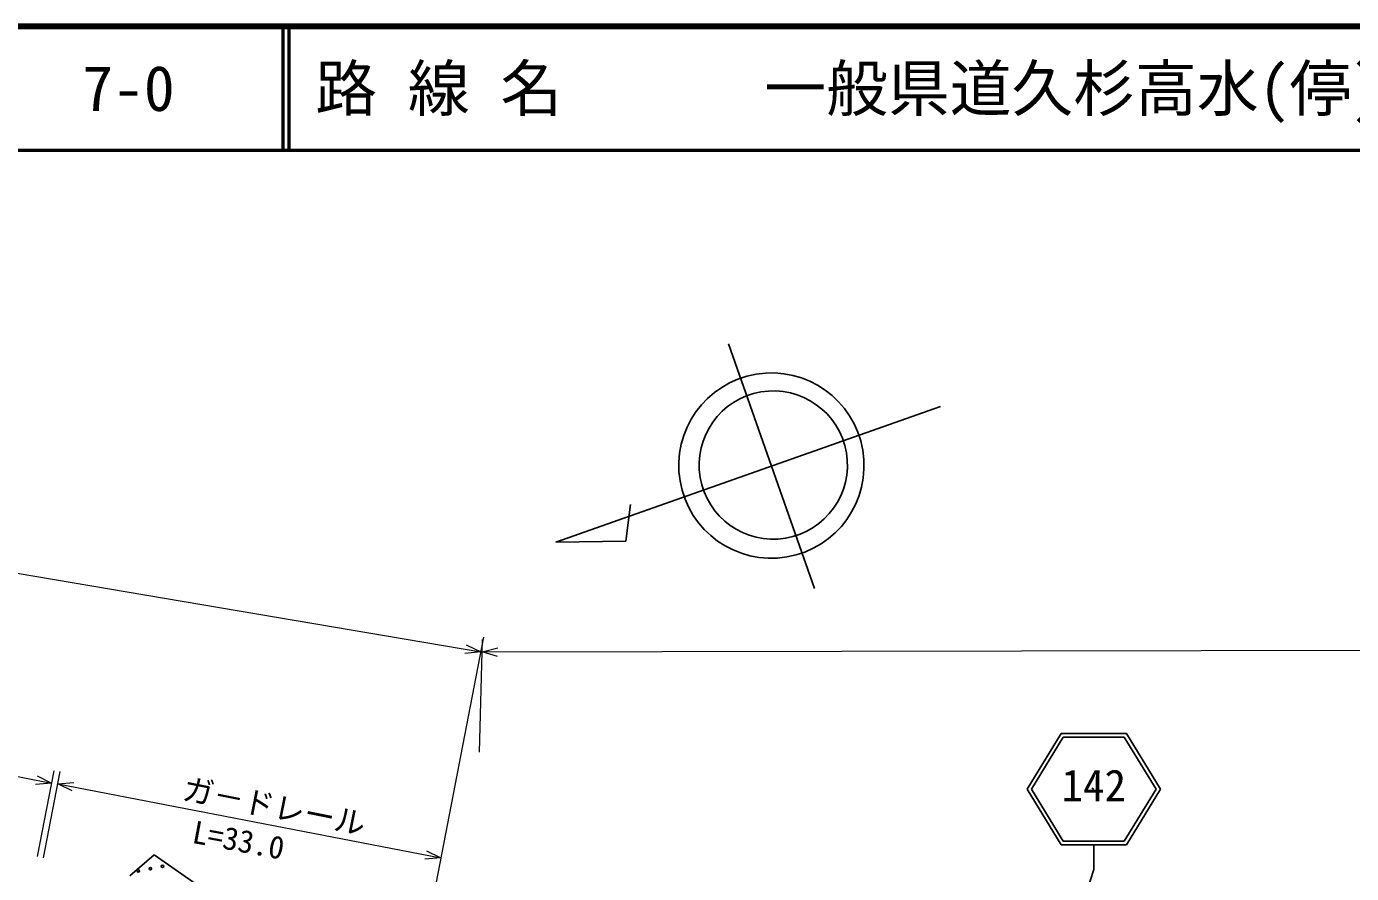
# Model space of a CAD drawing. Units: millimetres, scale not verified. Extents: x 40000 to 680000, y 20000 to 380000.
# Drawn here: x 157009 to 264254, y 311480 to 380000 of the extents above; entities that cross this region are included whole.
import ezdxf
from ezdxf.enums import TextEntityAlignment as Align

# ---------------------------------------------------------------- set-up
doc = ezdxf.new("R2010")
doc.units = ezdxf.units.MM
doc.header["$LTSCALE"] = 1000
for name, color, linetype, lineweight in [('S-BGD', 7, 'Continuous', 25), ('S-BMK-SRVR', 3, 'Continuous', 25), ('S-STR-HTXT', 7, 'Continuous', 13), ('S-STR-STRC', 7, 'Continuous', 25), ('S-TTL', 2, 'Continuous', 140), ('S-TTL-LINE', 7, 'Continuous', 50)]:
    doc.layers.add(name, color=color, linetype=linetype, lineweight=lineweight)
doc.layers.add('S-TTL-TXT', color=7, linetype='Continuous')
doc.styles.add('ＭＳ ゴシック', font='')
doc.styles.get('ＭＳ ゴシック').set_extended_font_data('MS Gothic')

msp = doc.modelspace()

# ---------------------------------------------------------------- linework, layer by layer
at = {"layer": 'S-BGD'}
for p, q in [((165360, 311300), (167335, 313001)), ((167335, 313001), (173274, 308860))]:
    msp.add_line(p, q, dxfattribs=at)
for centre in [(168017, 312067), (166055, 311684), (167036, 311876)]:
    msp.add_ellipse(centre, major_axis=(0, 100), ratio=0.99998, dxfattribs=at)
at = {"layer": 'S-BMK-SRVR'}
for p, q in [((220801, 334537), (213830, 354339)), ((230988, 349251), (199843, 338287)), ((205507, 338367), (205887, 341343)), ((199843, 338287), (205507, 338367))]:
    msp.add_line(p, q, dxfattribs=at)
for centre, major_axis in [((217301, 344478), (-7394, -1243)), ((217453, 344522), (-5915, -994))]:
    msp.add_ellipse(centre, major_axis=major_axis, ratio=0.99998, dxfattribs=at)
at = {"layer": 'S-STR-HTXT'}
for p, q in [((105378, 344397), (193781, 329425)), ((194008, 330599), (189366, 306630)), ((193684, 321287), (193917, 330421)), ((193781, 329425), (192490, 329290)), ((192608, 329980), (193781, 329425)), ((193891, 329422), (381029, 329749)), ((193891, 329422), (195149, 329740)), ((195132, 329040), (193891, 329422)), ((134915, 323436), (159030, 318797)), ((159219, 319779), (157885, 312842)), ((158391, 312741), (159743, 319720)), ((159030, 318797), (157737, 318690)), ((157869, 319377), (159030, 318797)), ((159552, 318739), (160846, 318845)), ((160713, 318158), (159552, 318739)), ((159552, 318739), (190549, 312736)), ((189389, 313317), (190549, 312736)), ((190549, 312736), (189256, 312630))]:
    msp.add_line(p, q, dxfattribs=at)
at = {"layer": 'S-STR-STRC'}
for p, q in [((240761, 322805), (237996, 318308)), ((240928, 322506), (238348, 318308)), ((240761, 322805), (246031, 322804)), ((240928, 322506), (245863, 322504)), ((248441, 318305), (245863, 322504)), ((248793, 318305), (246031, 322804)), ((237996, 318308), (240758, 313808)), ((238348, 318308), (240926, 314108)), ((243242, 318383), (243395, 318306)), ((245861, 314107), (248441, 318305)), ((246029, 313807), (248793, 318305)), ((240758, 313808), (246029, 313807)), ((240926, 314108), (245861, 314107)), ((243394, 313808), (243393, 311809)), ((243393, 311809), (232961, 279267))]:
    msp.add_line(p, q, dxfattribs=at)
at = {"layer": 'S-TTL'}
msp.add_line((680000, 380000), (40000, 380000), dxfattribs=at)
at = {"layer": 'S-TTL-LINE'}
for p, q in [((177750, 380000), (177750, 370000)), ((178250, 380000), (178250, 370000)), ((40000, 370000), (680000, 370000))]:
    msp.add_line(p, q, dxfattribs=at)

# ---------------------------------------------------------------- texts
at = {"layer": 'S-STR-HTXT', "style": 'ＭＳ ゴシック'}
for s, rotation, p in [('ガ－ドレール', 348.686, (169421, 316950)), ('L=33.0', 349.386, (170227, 313432))]:
    msp.add_text(s, height=1833, rotation=rotation, dxfattribs=at).set_placement(p, align=Align.BOTTOM_LEFT)
at = {"layer": 'S-STR-STRC', "style": 'ＭＳ ゴシック'}
msp.add_text('142', height=2566, rotation=359.986, dxfattribs=at).set_placement((240770, 316558), align=Align.BOTTOM_LEFT)
at = {"layer": 'S-TTL-TXT', "style": 'ＭＳ ゴシック'}
for s, p in [('7-0', (161521, 375000)), ('路 線 名', (180380, 375000)), ('一般県道久杉高水(停)線', (216734, 375000))]:
    msp.add_text(s, height=3666, dxfattribs=at).set_placement(p, align=Align.MIDDLE_LEFT)

doc.saveas('drawing.dxf')
